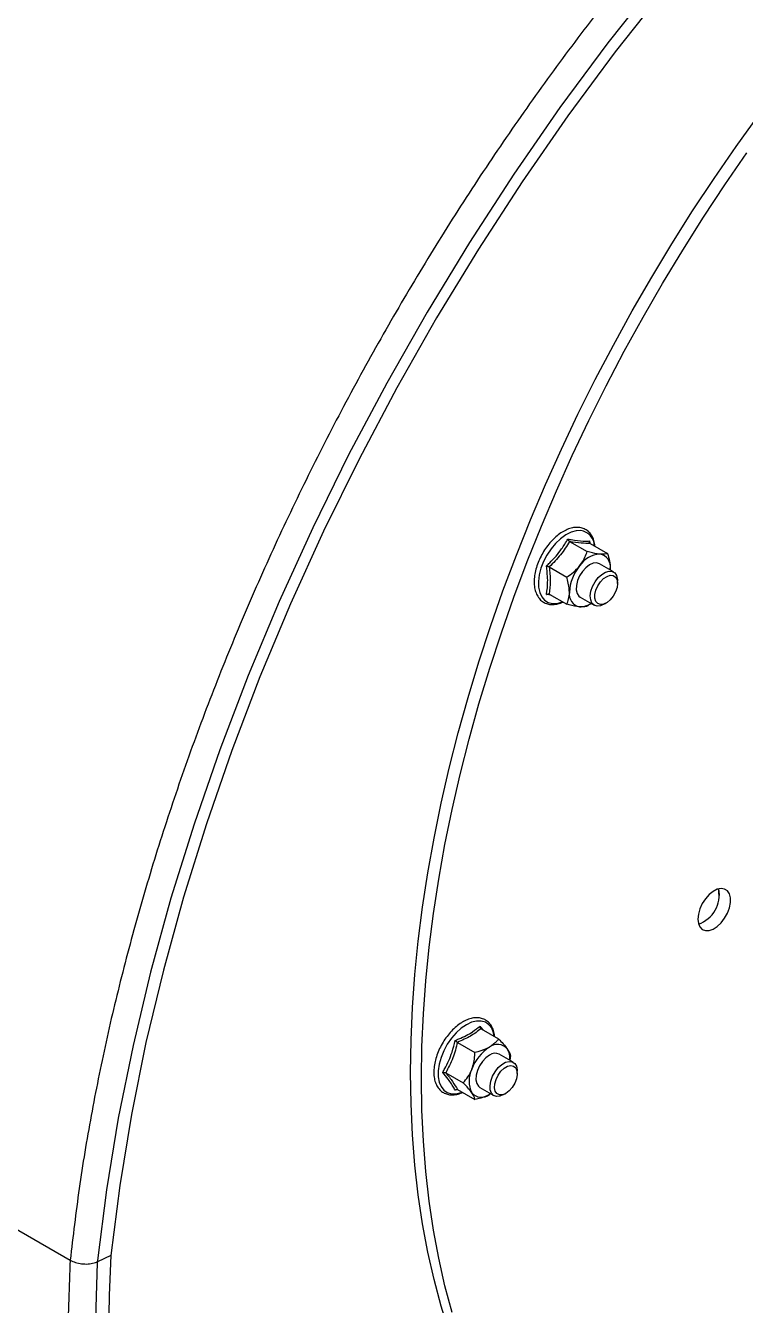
# Model space of a CAD drawing. Header units: millimetres. Extents: x 2 to 418, y 2 to 295.
# Drawn here: x 182.58 to 201.27, y 52.87 to 86.1 of the extents above; entities that cross this region are included whole.
import ezdxf

# ---------------------------------------------------------------- set-up
doc = ezdxf.new("R2010")
doc.units = ezdxf.units.MM

msp = doc.modelspace()

# ---------------------------------------------------------------- linework, layer by layer
at = {"color": 7, "linetype": 'Continuous', "lineweight": 25}
for p, q in [((196.703, 72.707), (197.158, 72.445)), ((197.219, 72.722), (197.226, 72.666)), ((197.234, 72.66), (197.688, 72.397)), ((197.844, 71.919), (197.478, 72.13)), ((196.173, 72.047), (196.627, 71.785)), ((197.759, 72.003), (197.755, 71.97)), ((197.759, 72.003), (197.758, 71.969)), ((197.947, 71.622), (197.947, 71.69)), ((196.173, 71.34), (196.627, 71.078)), ((196.978, 71.264), (197.344, 71.053)), ((197.594, 71.078), (197.653, 71.111)), ((168.885, 62.619), (183.734, 54.046)), ((194.404, 60.058), (194.859, 59.795)), ((193.792, 59.704), (194.246, 59.442)), ((195.239, 59.187), (194.873, 59.399)), ((195.165, 59.36), (195.152, 59.237)), ((193.486, 58.915), (193.94, 58.653)), ((195.342, 58.891), (195.342, 58.958)), ((194.373, 58.532), (194.739, 58.321)), ((193.78, 58.483), (193.731, 58.46)), ((193.792, 58.479), (194.246, 58.217)), ((194.648, 58.374), (194.623, 58.353)), ((194.653, 58.371), (194.623, 58.353)), ((194.989, 58.346), (195.047, 58.38)), ((184.792, 54.17), (184.44, 54.006)), ((184.44, 54.006), (184.438, 53.975)), ((184.443, 54.038), (184.44, 54.006))]:
    msp.add_line(p, q, dxfattribs=at)
at = {"color": 8, "linetype": 'Continuous', "lineweight": 25}
msp.add_line((196.224, 71.311), (196.099, 71.329), dxfattribs=at)
at = {"color": 7, "linetype": 'Continuous', "lineweight": 25, "flags": 128}
for points in [[(198.982, 87.285), (197.696, 85.655), (196.453, 83.974), (195.253, 82.245), (194.102, 80.474), (193.001, 78.666), (191.954, 76.824), (190.964, 74.955), (190.033, 73.062), (189.164, 71.152), (188.358, 69.229), (187.619, 67.298), (186.95, 65.371), (186.351, 63.446), (185.822, 61.53), (185.366, 59.625), (184.984, 57.739), (184.676, 55.874), (184.443, 54.038)], [(199.156, 87.03), (197.886, 85.419), (196.657, 83.759), (195.472, 82.051), (194.335, 80.302), (193.247, 78.515), (192.213, 76.696), (191.235, 74.85), (190.315, 72.98), (189.457, 71.093), (188.661, 69.193), (187.931, 67.285), (187.27, 65.38), (186.677, 63.476), (186.154, 61.58), (185.703, 59.696), (185.325, 57.83), (185.021, 55.986), (184.792, 54.17)], [(192.572, 58.925), (192.585, 59.758), (192.622, 60.605), (192.685, 61.465), (192.772, 62.335), (192.884, 63.216), (193.021, 64.107), (193.182, 65.005), (193.367, 65.91), (193.576, 66.822), (193.809, 67.738), (194.066, 68.657), (194.345, 69.58), (194.648, 70.503), (194.973, 71.427), (195.32, 72.351), (195.688, 73.272), (196.078, 74.19), (196.489, 75.104), (196.919, 76.013), (197.37, 76.915), (197.84, 77.81), (198.328, 78.696), (198.834, 79.573), (199.357, 80.439), (199.897, 81.293), (200.454, 82.134), (201.025, 82.962), (201.612, 83.774)], [(192.855, 58.761), (192.868, 59.595), (192.905, 60.442), (192.968, 61.301), (193.055, 62.172), (193.167, 63.053), (193.303, 63.943), (193.464, 64.842), (193.65, 65.747), (193.859, 66.658), (194.092, 67.574), (194.348, 68.494), (194.628, 69.416), (194.931, 70.34), (195.256, 71.264), (195.603, 72.187), (195.971, 73.109), (196.361, 74.027), (196.772, 74.941), (197.202, 75.85), (197.653, 76.752), (198.122, 77.647), (198.611, 78.533), (199.117, 79.41), (199.64, 80.276), (200.18, 81.13), (200.737, 81.971), (201.308, 82.798)], [(197.478, 72.13), (197.405, 72.153), (197.316, 72.143), (197.22, 72.1), (197.125, 72.028), (197.038, 71.931), (196.964, 71.816), (196.911, 71.693), (196.881, 71.57), (196.876, 71.457), (196.898, 71.361), (196.944, 71.29), (196.978, 71.264)], [(197.417, 71.03), (197.341, 71.054), (197.284, 71.111), (197.25, 71.195), (197.241, 71.3), (197.258, 71.42), (197.301, 71.544), (197.365, 71.664), (197.446, 71.771), (197.538, 71.856), (197.634, 71.915), (197.727, 71.941), (197.811, 71.933), (197.878, 71.893), (197.924, 71.822), (197.946, 71.726), (197.947, 71.69)], [(197.505, 71.072), (197.436, 71.095), (197.387, 71.151), (197.361, 71.233), (197.361, 71.334), (197.387, 71.446), (197.436, 71.559), (197.505, 71.662), (197.587, 71.746), (197.675, 71.804), (197.76, 71.831), (197.836, 71.824), (197.896, 71.785), (197.934, 71.715), (197.947, 71.622), (197.934, 71.514), (197.896, 71.401), (197.836, 71.292), (197.76, 71.197), (197.675, 71.125), (197.587, 71.082), (197.505, 71.072)], [(197.594, 71.078), (197.506, 71.04), (197.417, 71.03)], [(200.032, 62.905), (200.046, 62.791), (200.085, 62.699), (200.147, 62.636), (200.229, 62.605), (200.326, 62.608), (200.43, 62.645), (200.536, 62.714), (200.637, 62.811), (200.727, 62.928), (200.8, 63.06), (200.851, 63.197), (200.878, 63.331), (200.878, 63.454), (200.851, 63.558), (200.8, 63.636), (200.727, 63.683), (200.637, 63.697), (200.536, 63.677), (200.43, 63.623), (200.326, 63.54), (200.229, 63.432), (200.147, 63.306), (200.085, 63.171), (200.046, 63.034), (200.032, 62.905)], [(200.591, 63.467), (200.578, 63.617), (200.572, 63.688)], [(194.623, 59.374), (194.528, 59.304), (194.439, 59.208), (194.365, 59.095), (194.309, 58.972), (194.277, 58.849), (194.27, 58.734), (194.29, 58.636), (194.334, 58.563), (194.373, 58.532)], [(194.989, 58.346), (194.893, 58.306), (194.805, 58.3), (194.73, 58.327), (194.675, 58.385), (194.643, 58.471), (194.636, 58.579), (194.656, 58.699), (194.7, 58.823), (194.766, 58.942), (194.848, 59.048), (194.941, 59.131), (195.037, 59.187), (195.13, 59.21), (195.212, 59.2), (195.278, 59.157), (195.322, 59.083), (195.341, 58.986), (195.342, 58.958)], [(198.58, 45.647), (198.328, 45.798), (197.84, 46.121), (197.37, 46.473), (196.919, 46.856), (196.489, 47.267), (196.078, 47.707), (195.688, 48.175), (195.32, 48.671), (194.973, 49.193), (194.648, 49.742), (194.345, 50.317), (194.066, 50.916), (193.809, 51.54), (193.576, 52.187), (193.367, 52.856), (193.182, 53.548), (193.021, 54.26), (192.884, 54.993), (192.772, 55.744), (192.685, 56.514), (192.622, 57.302), (192.585, 58.105), (192.572, 58.925)], [(195.047, 58.38), (194.96, 58.345), (194.881, 58.343), (194.817, 58.375), (194.773, 58.438), (194.753, 58.525), (194.76, 58.63), (194.792, 58.743), (194.847, 58.854), (194.919, 58.954), (195.003, 59.032), (195.091, 59.083), (195.175, 59.101), (195.248, 59.086), (195.303, 59.038), (195.335, 58.962), (195.341, 58.865), (195.322, 58.755), (195.278, 58.641), (195.213, 58.535), (195.134, 58.445), (195.047, 58.38)], [(193.65, 52.693), (193.464, 53.384), (193.303, 54.097), (193.167, 54.829), (193.055, 55.581), (192.968, 56.351), (192.905, 57.138), (192.868, 57.942), (192.855, 58.761)], [(184.792, 54.17), (184.75, 53.138), (184.732, 52.118)], [(184.438, 53.975), (184.378, 51.942), (184.415, 49.963), (184.548, 48.046), (184.776, 46.194), (185.1, 44.417), (185.517, 42.716), (186.028, 41.1), (186.631, 39.567), (187.325, 38.127), (188.106, 36.786), (188.972, 35.547), (189.921, 34.414), (190.95, 33.391), (192.055, 32.481), (193.233, 31.687), (194.481, 31.01)]]:
    msp.add_lwpolyline(points, dxfattribs=at)
at = {"color": 8, "linetype": 'Continuous', "lineweight": 25, "flags": 128}
for points in [[(196.995, 72.991), (196.871, 72.985), (196.74, 72.947), (196.605, 72.879), (196.47, 72.782), (196.341, 72.66), (196.221, 72.517), (196.116, 72.358), (196.027, 72.188), (195.96, 72.013), (195.915, 71.839), (195.894, 71.673), (195.898, 71.519), (195.927, 71.382), (195.98, 71.269), (196.055, 71.181), (196.149, 71.124), (196.26, 71.097), (196.383, 71.103), (196.514, 71.14), (196.517, 71.141)], [(194.022, 60.161), (193.887, 60.069), (193.757, 59.95), (193.635, 59.811), (193.527, 59.654), (193.436, 59.485), (193.364, 59.311), (193.315, 59.137), (193.29, 58.968), (193.29, 58.812), (193.315, 58.672), (193.364, 58.555), (193.436, 58.463), (193.527, 58.4), (193.635, 58.368), (193.757, 58.368), (193.887, 58.401), (193.912, 58.41)], [(194.748, 59.859), (194.729, 59.953), (194.68, 60.07), (194.608, 60.162), (194.517, 60.225), (194.409, 60.257), (194.287, 60.257), (194.157, 60.224), (194.022, 60.161)]]:
    msp.add_lwpolyline(points, dxfattribs=at)
at = {"color": 8, "linetype": 'Continuous', "lineweight": 25}
msp.add_arc((196.937, 72.578), 0.417, 1.7169, 82.0567, dxfattribs=at)
at = {"color": 7, "linetype": 'Continuous', "lineweight": 25}
for centre, radius, start, end in [((197.534, 71.697), 0.685, 93.4299, 146.5647), ((197.433, 72.056), 0.33, 350.7496, 79.4524), ((197.848, 71.338), 1.151, 140.2282, 177.3606), ((197.023, 71.338), 0.33, 170.7479, 259.4523), ((196.977, 71.5), 0.487, 268.3878, 305.2345), ((199.771, 63.545), 0.821, 289.8949, 10.1108), ((195.244, 58.609), 1.151, 122.6381, 159.7726), ((194.832, 59.323), 0.33, 40.5333, 129.2476), ((194.655, 59.279), 0.499, 355.2183, 31.1593), ((194.769, 59.172), 0.249, 65.3819, 125.9277), ((194.776, 58.7), 0.685, 153.4374, 206.5626), ((194.414, 58.608), 0.33, 220.5328, 309.2481)]:
    msp.add_arc(centre, radius, start, end, dxfattribs=at)
for points, knots in [([(197.877, 109.105), (197.519, 108.895), (196.808, 108.478), (195.739, 107.794), (194.657, 107.059), (193.544, 106.254), (192.404, 105.377), (191.257, 104.441), (190.128, 103.463), (189.03, 102.459), (187.87, 101.341), (186.654, 100.102), (185.383, 98.724), (184.15, 97.306), (182.948, 95.841), (181.778, 94.33), (180.645, 92.778), (179.488, 91.098), (178.319, 89.289), (177.149, 87.346), (176.042, 85.367), (174.999, 83.358), (174.028, 81.331), (173.182, 79.408), (172.453, 77.609), (171.952, 76.272), (171.603, 75.284), (171.377, 74.622), (171.145, 73.918), (170.9, 73.142), (170.642, 72.282), (170.374, 71.339), (170.103, 70.318), (169.833, 69.22), (169.572, 68.055), (169.325, 66.827), (169.099, 65.539), (168.894, 64.186), (168.79, 63.273), (168.737, 62.804)], [0, 0, 0, 0, 0.025292, 0.050233, 0.075688, 0.10214, 0.12959, 0.157443, 0.185053, 0.212045, 0.23842, 0.271752, 0.304302, 0.336805, 0.369306, 0.401804, 0.434301, 0.466797, 0.504707, 0.542616, 0.580525, 0.618435, 0.656345, 0.693917, 0.724959, 0.755525, 0.767403, 0.779224, 0.791922, 0.806047, 0.821897, 0.839227, 0.858038, 0.878331, 0.900105, 0.922933, 0.947191, 0.972879, 1, 1, 1, 1]), ([(198.113, 109.072), (197.607, 108.773), (196.596, 108.174), (195.083, 107.163), (193.578, 106.074), (192.085, 104.901), (190.608, 103.648), (189.15, 102.32), (187.716, 100.92), (186.31, 99.45), (184.935, 97.916), (183.595, 96.321), (182.293, 94.67), (181.033, 92.966), (179.818, 91.215), (178.652, 89.421), (177.537, 87.589), (176.477, 85.723), (175.474, 83.83), (174.532, 81.913), (173.652, 79.977), (172.836, 78.029), (172.088, 76.074), (171.41, 74.117), (170.802, 72.163), (170.266, 70.217), (169.804, 68.284), (169.418, 66.369), (169.103, 64.476), (168.958, 63.238), (168.885, 62.619)], [0, 0, 0, 0, 0.035726, 0.071453, 0.107179, 0.142905, 0.178631, 0.214357, 0.250083, 0.285809, 0.321536, 0.357262, 0.392988, 0.428714, 0.46444, 0.500166, 0.535893, 0.571619, 0.607345, 0.643071, 0.678797, 0.714524, 0.75025, 0.785928, 0.821607, 0.857286, 0.892964, 0.928643, 0.964321, 1, 1, 1, 1]), ([(212.962, 100.5), (212.457, 100.201), (211.447, 99.602), (209.935, 98.593), (208.432, 97.505), (206.94, 96.333), (205.464, 95.083), (204.008, 93.756), (202.575, 92.357), (201.168, 90.888), (199.793, 89.354), (198.452, 87.758), (197.149, 86.107), (195.889, 84.403), (194.673, 82.652), (193.506, 80.857), (192.391, 79.025), (191.331, 77.159), (190.327, 75.264), (189.384, 73.347), (188.503, 71.411), (187.688, 69.462), (186.939, 67.506), (186.26, 65.548), (185.652, 63.594), (185.116, 61.648), (184.654, 59.714), (184.268, 57.798), (183.952, 55.904), (183.807, 54.665), (183.734, 54.046)], [0, 0, 0, 0, 0.035691, 0.071381, 0.107072, 0.142762, 0.178453, 0.214143, 0.249834, 0.285572, 0.32131, 0.357048, 0.392786, 0.428524, 0.464262, 0.5, 0.535738, 0.571476, 0.607214, 0.642952, 0.67869, 0.714428, 0.750166, 0.785857, 0.821547, 0.857238, 0.892928, 0.928619, 0.964309, 1, 1, 1, 1]), ([(197.361, 72.586), (197.359, 72.613), (197.352, 72.689), (197.314, 72.799), (197.251, 72.911), (197.164, 72.996), (197.06, 73.052), (196.96, 73.075), (196.854, 73.077), (196.743, 73.059), (196.61, 73.01), (196.476, 72.934), (196.344, 72.832), (196.219, 72.708), (196.104, 72.566), (196.002, 72.411), (195.917, 72.245), (195.851, 72.075), (195.805, 71.905), (195.781, 71.738), (195.781, 71.581), (195.805, 71.437), (195.854, 71.31), (195.926, 71.207), (196.018, 71.131), (196.125, 71.084), (196.243, 71.067), (196.368, 71.08), (196.464, 71.104), (196.517, 71.132), (196.526, 71.137)], [0, 0, 0, 0, 0.0205749, 0.0595974, 0.0981995, 0.1358349, 0.172416, 0.2099974, 0.2308792, 0.2681027, 0.3059582, 0.3444191, 0.3830775, 0.4216904, 0.4602285, 0.4987169, 0.5371994, 0.5757169, 0.6143115, 0.6530338, 0.6919233, 0.7309662, 0.7699151, 0.8082677, 0.8455462, 0.8819097, 0.9180583, 0.9547165, 0.9923069, 1, 1, 1, 1]), ([(196.099, 72.075), (196.128, 72.102), (196.274, 72.238), (196.476, 72.466), (196.607, 72.685), (196.659, 72.772)], [0, 0, 0, 0, 0.130524, 0.655236, 1, 1, 1, 1]), ([(196.703, 72.707), (196.63, 72.591), (196.482, 72.355), (196.277, 72.151), (196.173, 72.047)], [0, 0, 0, 0, 0.492246, 1, 1, 1, 1]), ([(196.659, 72.772), (196.688, 72.767), (196.833, 72.74), (197.034, 72.715), (197.167, 72.72), (197.219, 72.722)], [0, 0, 0, 0, 0.130524, 0.65523, 1, 1, 1, 1]), ([(196.703, 72.707), (196.699, 72.71), (196.689, 72.717), (196.677, 72.733), (196.666, 72.752), (196.661, 72.765), (196.659, 72.772), (196.659, 72.772)], [0, 0, 0, 0, 0.236148, 0.471288, 0.73223, 0.99387, 1, 1, 1, 1]), ([(197.234, 72.66), (197.161, 72.659), (197.012, 72.659), (196.807, 72.691), (196.703, 72.707)], [0, 0, 0, 0, 0.492249, 1, 1, 1, 1]), ([(196.963, 72.074), (196.997, 72.122), (197.068, 72.219), (197.124, 72.347), (197.15, 72.423), (197.158, 72.445)], [0, 0, 0, 0, 0.406292, 0.827277, 1, 1, 1, 1]), ([(197.493, 72.38), (197.487, 72.381), (197.412, 72.388), (197.297, 72.411), (197.181, 72.439), (197.158, 72.445)], [0, 0, 0, 0, 0.066687, 0.814101, 1, 1, 1, 1]), ([(197.234, 72.66), (197.229, 72.663), (197.221, 72.669), (197.215, 72.685), (197.214, 72.703), (197.217, 72.716), (197.219, 72.722), (197.219, 72.722)], [0, 0, 0, 0, 0.236143, 0.471287, 0.732232, 0.993837, 1, 1, 1, 1]), ([(197.688, 72.397), (197.676, 72.393), (197.632, 72.377), (197.552, 72.379), (197.493, 72.38)], [0, 0, 0, 0, 0.26613, 1, 1, 1, 1]), ([(197.688, 72.397), (197.706, 72.332), (197.744, 72.198), (197.758, 72.068), (197.759, 72.005), (197.759, 72.003)], [0, 0, 0, 0, 0.484346, 0.986326, 1, 1, 1, 1]), ([(196.099, 71.329), (196.104, 71.358), (196.13, 71.506), (196.143, 71.753), (196.111, 71.984), (196.099, 72.075)], [0, 0, 0, 0, 0.13052, 0.655235, 1, 1, 1, 1]), ([(196.099, 72.075), (196.099, 72.075), (196.105, 72.074), (196.118, 72.07), (196.138, 72.064), (196.158, 72.056), (196.168, 72.05), (196.173, 72.047)], [0, 0, 0, 0, 0.006105, 0.267766, 0.528711, 0.763857, 1, 1, 1, 1]), ([(196.173, 72.047), (196.187, 71.923), (196.215, 71.671), (196.187, 71.452), (196.173, 71.34)], [0, 0, 0, 0, 0.492242, 1, 1, 1, 1]), ([(196.627, 71.785), (196.687, 71.826), (196.809, 71.908), (196.915, 72.014), (196.962, 72.073), (196.963, 72.074)], [0, 0, 0, 0, 0.48434, 0.986319, 1, 1, 1, 1]), ([(196.698, 71.391), (196.695, 71.442), (196.69, 71.546), (196.658, 71.681), (196.634, 71.762), (196.627, 71.785)], [0, 0, 0, 0, 0.406286, 0.827274, 1, 1, 1, 1]), ([(196.099, 71.329), (196.099, 71.329), (196.105, 71.333), (196.118, 71.34), (196.138, 71.346), (196.158, 71.347), (196.168, 71.342), (196.173, 71.34)], [0, 0, 0, 0, 0.006105, 0.267766, 0.528711, 0.763857, 1, 1, 1, 1]), ([(196.627, 71.078), (196.646, 71.122), (196.684, 71.212), (196.698, 71.326), (196.698, 71.389), (196.698, 71.391)], [0, 0, 0, 0, 0.48434, 0.986313, 1, 1, 1, 1]), ([(196.963, 71.013), (196.957, 71.014), (196.882, 71.021), (196.766, 71.044), (196.65, 71.072), (196.627, 71.078)], [0, 0, 0, 0, 0.066694, 0.814102, 1, 1, 1, 1]), ([(197.158, 71.031), (197.146, 71.026), (197.102, 71.01), (197.022, 71.012), (196.963, 71.013)], [0, 0, 0, 0, 0.266126, 1, 1, 1, 1]), ([(197.258, 71.102), (197.246, 71.092), (197.214, 71.066), (197.179, 71.044), (197.158, 71.031)], [0, 0, 0, 0, 0.376507, 1, 1, 1, 1]), ([(194.756, 59.855), (194.753, 59.885), (194.745, 59.965), (194.705, 60.078), (194.639, 60.187), (194.551, 60.27), (194.447, 60.323), (194.332, 60.347), (194.208, 60.342), (194.079, 60.309), (193.986, 60.267), (193.914, 60.226), (193.84, 60.179), (193.728, 60.091), (193.604, 59.966), (193.49, 59.823), (193.39, 59.666), (193.306, 59.5), (193.241, 59.33), (193.197, 59.16), (193.175, 58.994), (193.177, 58.837), (193.203, 58.694), (193.254, 58.57), (193.328, 58.468), (193.421, 58.394), (193.529, 58.35), (193.647, 58.335), (193.773, 58.351), (193.866, 58.375), (193.916, 58.402), (193.921, 58.405)], [0, 0, 0, 0, 0.02374, 0.062739, 0.101274, 0.13881, 0.175318, 0.211464, 0.247936, 0.285303, 0.322071, 0.327005, 0.34749, 0.386142, 0.42474, 0.463264, 0.501743, 0.540219, 0.578732, 0.617327, 0.656054, 0.694948, 0.733991, 0.772905, 0.811176, 0.848355, 0.884668, 0.920819, 0.957539, 0.995193, 1, 1, 1, 1]), ([(193.731, 59.754), (193.763, 59.767), (193.928, 59.832), (194.158, 59.951), (194.315, 60.077), (194.377, 60.128)], [0, 0, 0, 0, 0.13052, 0.655235, 1, 1, 1, 1]), ([(194.404, 60.058), (194.318, 59.992), (194.142, 59.858), (193.91, 59.756), (193.792, 59.704)], [0, 0, 0, 0, 0.492242, 1, 1, 1, 1]), ([(194.404, 60.058), (194.4, 60.061), (194.391, 60.068), (194.382, 60.085), (194.377, 60.105), (194.377, 60.12), (194.377, 60.127), (194.377, 60.128)], [0, 0, 0, 0, 0.2361512, 0.4713042, 0.7322838, 0.9938948, 1, 1, 1, 1]), ([(193.407, 58.921), (193.426, 58.954), (193.522, 59.12), (193.644, 59.395), (193.706, 59.652), (193.731, 59.754)], [0, 0, 0, 0, 0.130524, 0.655234, 1, 1, 1, 1]), ([(193.792, 59.704), (193.756, 59.567), (193.682, 59.288), (193.552, 59.04), (193.486, 58.915)], [0, 0, 0, 0, 0.492243, 1, 1, 1, 1]), ([(193.792, 59.704), (193.787, 59.707), (193.777, 59.713), (193.761, 59.726), (193.745, 59.74), (193.735, 59.749), (193.731, 59.754), (193.731, 59.754)], [0, 0, 0, 0, 0.2361498, 0.4713015, 0.732254, 0.9938948, 1, 1, 1, 1]), ([(194.623, 59.578), (194.616, 59.574), (194.529, 59.525), (194.4, 59.479), (194.272, 59.448), (194.246, 59.442)], [0, 0, 0, 0, 0.066693, 0.814093, 1, 1, 1, 1]), ([(194.859, 59.795), (194.843, 59.774), (194.787, 59.695), (194.692, 59.627), (194.623, 59.578)], [0, 0, 0, 0, 0.266127, 1, 1, 1, 1]), ([(194.859, 59.795), (194.901, 59.751), (194.987, 59.66), (195.054, 59.577), (195.082, 59.538), (195.082, 59.537)], [0, 0, 0, 0, 0.484342, 0.986325, 1, 1, 1, 1]), ([(195.082, 59.537), (195.101, 59.508), (195.139, 59.449), (195.158, 59.395), (195.163, 59.368), (195.165, 59.36)], [0, 0, 0, 0, 0.406297, 0.827277, 1, 1, 1, 1]), ([(194.164, 59.007), (194.182, 59.063), (194.221, 59.179), (194.24, 59.328), (194.245, 59.416), (194.246, 59.442)], [0, 0, 0, 0, 0.406292, 0.827277, 1, 1, 1, 1]), ([(193.407, 58.921), (193.407, 58.921), (193.414, 58.922), (193.428, 58.925), (193.45, 58.925), (193.47, 58.922), (193.481, 58.917), (193.486, 58.915)], [0, 0, 0, 0, 0.00613, 0.26777, 0.528712, 0.763852, 1, 1, 1, 1]), ([(193.731, 58.46), (193.722, 58.478), (193.677, 58.565), (193.581, 58.714), (193.456, 58.862), (193.407, 58.921)], [0, 0, 0, 0, 0.130524, 0.655236, 1, 1, 1, 1]), ([(193.486, 58.915), (193.55, 58.836), (193.68, 58.674), (193.754, 58.545), (193.792, 58.479)], [0, 0, 0, 0, 0.492242, 1, 1, 1, 1]), ([(193.94, 58.653), (193.982, 58.703), (194.069, 58.807), (194.136, 58.935), (194.163, 59.005), (194.164, 59.007)], [0, 0, 0, 0, 0.48434, 0.986326, 1, 1, 1, 1]), ([(194.164, 58.394), (194.14, 58.426), (194.091, 58.491), (194.008, 58.582), (193.955, 58.637), (193.94, 58.653)], [0, 0, 0, 0, 0.406288, 0.82727, 1, 1, 1, 1]), ([(193.731, 58.46), (193.731, 58.461), (193.735, 58.466), (193.745, 58.475), (193.761, 58.483), (193.777, 58.485), (193.787, 58.481), (193.792, 58.479)], [0, 0, 0, 0, 0.006105, 0.26777, 0.528719, 0.763853, 1, 1, 1, 1]), ([(194.246, 58.217), (194.241, 58.24), (194.23, 58.287), (194.191, 58.355), (194.164, 58.393), (194.164, 58.394)], [0, 0, 0, 0, 0.48434, 0.986319, 1, 1, 1, 1]), ([(194.623, 58.353), (194.616, 58.349), (194.529, 58.3), (194.4, 58.254), (194.272, 58.223), (194.246, 58.217)], [0, 0, 0, 0, 0.066693, 0.814093, 1, 1, 1, 1]), ([(183.734, 54.046), (183.778, 54.025), (183.865, 53.983), (184.032, 53.95), (184.201, 53.945), (184.332, 53.966), (184.405, 53.991), (184.43, 54.002), (184.437, 54.005), (184.439, 54.005), (184.44, 54.006)], [0, 0, 0, 0, 0.214509, 0.429019, 0.643582, 0.858258, 0.964489, 0.990967, 0.993004, 1, 1, 1, 1])]:
    msp.add_open_spline(points, degree=3, knots=knots, dxfattribs=at)
at = {"color": 8, "linetype": 'Continuous', "lineweight": 25}
for points, knots in [([(194.377, 60.128), (194.397, 60.104), (194.426, 60.069), (194.448, 60.039), (194.455, 60.028)], [0, 0, 0, 0, 0.670734, 1, 1, 1, 1]), ([(183.734, 54.046), (183.707, 53.366), (183.652, 52.005), (183.69, 50.03), (183.815, 48.112), (184.037, 46.26), (184.35, 44.489), (184.753, 42.804), (185.241, 41.207), (185.816, 39.694), (186.48, 38.259), (187.235, 36.908), (188.078, 35.647), (189.004, 34.491), (190.009, 33.44), (191.092, 32.503), (192.084, 31.774), (192.741, 31.405), (192.987, 31.267)], [0, 0, 0, 0, 0.064342, 0.128683, 0.193025, 0.257366, 0.321708, 0.3849, 0.448093, 0.511286, 0.574479, 0.638961, 0.703443, 0.767925, 0.832407, 0.896889, 0.961371, 1, 1, 1, 1])]:
    msp.add_open_spline(points, degree=3, knots=knots, dxfattribs=at)

doc.saveas('drawing.dxf')
